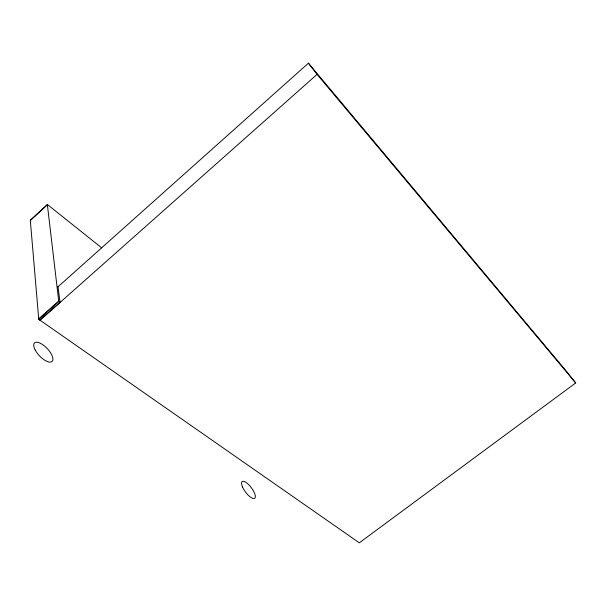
<?xml version="1.0" encoding="UTF-8"?>
<svg xmlns="http://www.w3.org/2000/svg" width="606" height="606" viewBox="0 0 606 606"><rect width="100%" height="100%" fill="white"/><g stroke="black" fill="none" stroke-linecap="round" stroke-linejoin="round"><path stroke-width="0.91" d="M101.717 247.877L47.336 204.472L30.3 220.198L38.754 319.317L359.29 542.824L575.7 382.947L564.898 369.425L308.424 63.175L57.555 287.206M30.33 220.539L47.382 204.813M38.716 318.839L58.714 301.076M38.754 319.317L58.767 301.538L47.336 204.472M39.738 319.998L60.047 302.462L58.017 286.797M40.049 320.218L317.074 74.379L308.424 63.175M58.767 301.538L59.744 302.243M317.074 74.379L575.7 382.947M35.216 350.056A12.787 5.333 46.5 0 0 51.858 361.653A12.787 5.333 46.5 0 0 42.912 344.784A12.787 5.333 46.5 0 0 35.216 350.056M242.567 487.126A10.454 3.636 53.1 0 0 254.543 498.382A10.454 3.636 53.1 0 0 248.248 484.224A10.454 3.636 53.1 0 0 242.567 487.126"/></g></svg>
